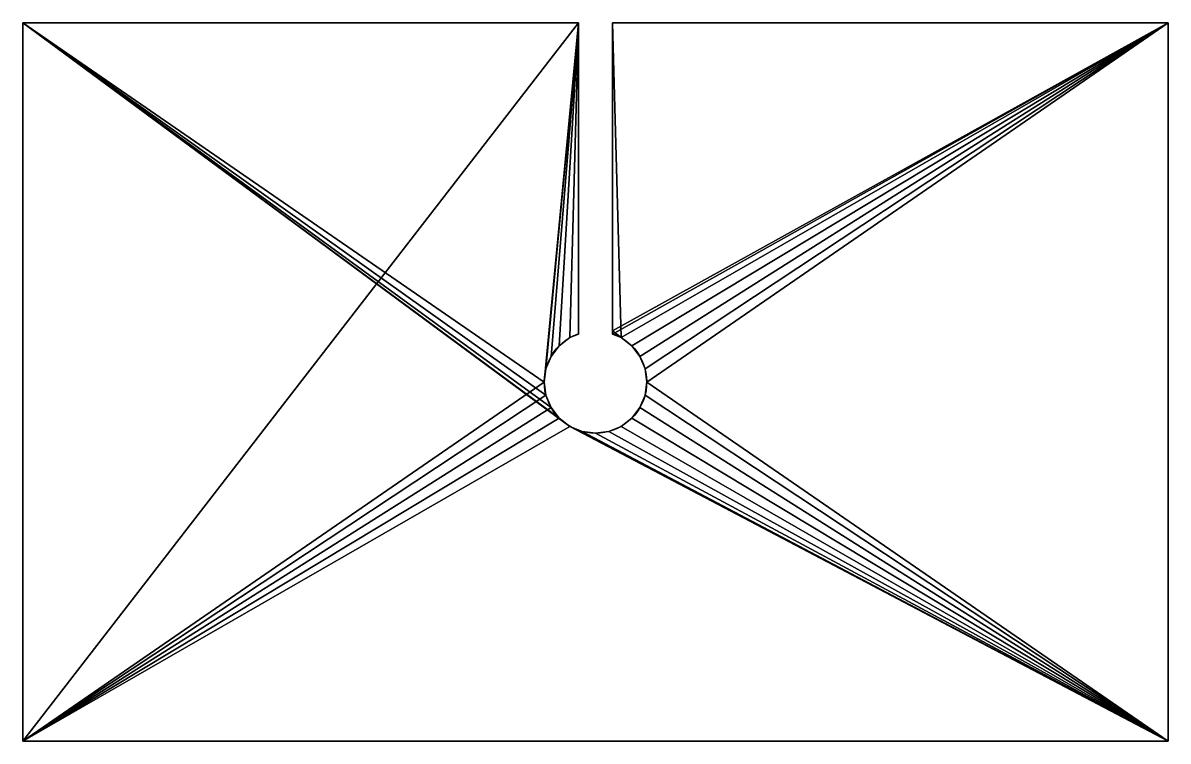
# Model space of a CAD drawing. Extents: x -792 to 436, y -474 to 738.
# Drawn here: x 72.8 to 407.8, y -474.4 to -264.4 of the extents above; entities that cross this region are included whole.
import ezdxf

# ---------------------------------------------------------------- set-up
doc = ezdxf.new("R2010")
doc.units = 0
doc.header["$LTSCALE"] = 25.4
doc.layers.get('0').update_dxf_attribs({"color": 13, "linetype": 'CONTINUOUS'})

# ---------------------------------------------------------------- blocks, each defined once
blk = doc.blocks.new('GROUP_2')
at = {"color": 0}
for p, q in [((0, 0), (0, 210)), ((0, 0, 3), (0, 210, 3)), ((0, 210), (0, 210, 3)), ((0, 210, 3), (162.5, 210, 3)), ((0, 0, 3), (0, 210, 3)), ((0, 210), (162.5, 210)), ((0, 210), (0, 210, 3)), ((0, 210, 3), (162.5, 210, 3)), ((0, 0), (0, 210)), ((0, 210), (162.5, 210)), ((162.5, 210, 3), (162.5, 120, 3)), ((162.5, 210, 3), (162.5, 120, 3)), ((162.5, 210), (162.5, 120)), ((162.5, 210, 3), (162.5, 210)), ((162.5, 210, 3), (162.5, 210)), ((162.5, 210), (162.5, 120)), ((172.5, 210), (335, 210)), ((172.5, 210, 3), (172.5, 210)), ((172.5, 210, 3), (335, 210, 3)), ((172.5, 210, 3), (335, 210, 3)), ((172.5, 210, 3), (172.5, 120, 3)), ((172.5, 210, 3), (172.5, 120, 3)), ((172.5, 210, 3), (172.5, 210)), ((172.5, 210), (172.5, 120)), ((172.5, 210), (335, 210)), ((172.5, 210), (172.5, 120)), ((335, 210), (335, 0)), ((335, 210), (335, 210, 3)), ((335, 210, 3), (335, 0, 3)), ((335, 210), (335, 210, 3)), ((335, 210, 3), (335, 0, 3)), ((335, 210), (335, 0)), ((160, 117.99, 3), (160, 117.99)), ((160, 117.99, 3), (160, 117.99)), ((162.5, 120, 3), (162.5, 119.03, 3)), ((162.5, 120, 3), (162.5, 120)), ((162.5, 120, 3), (162.5, 119.03, 3)), ((162.5, 120), (162.5, 119.03)), ((162.5, 120, 3), (162.5, 120)), ((162.5, 120), (162.5, 119.03)), ((162.5, 119.03, 3), (162.5, 119.03)), ((162.5, 119.03, 3), (162.5, 119.03)), ((172.5, 120, 3), (172.5, 119.03, 3)), ((172.5, 120, 3), (172.5, 119.03, 3)), ((172.5, 120, 3), (172.5, 120)), ((172.5, 120), (172.5, 119.03)), ((172.5, 120, 3), (172.5, 120)), ((172.5, 120), (172.5, 119.03)), ((172.5, 119.03, 3), (172.5, 119.03)), ((172.5, 119.03, 3), (172.5, 119.03)), ((175, 117.99, 3), (175, 117.99)), ((175, 117.99, 3), (175, 117.99)), ((156.89, 115.61, 3), (156.89, 115.61)), ((156.89, 115.61, 3), (156.89, 115.61)), ((178.11, 115.61, 3), (178.11, 115.61)), ((178.11, 115.61, 3), (178.11, 115.61)), ((154.51, 112.5, 3), (154.51, 112.5)), ((154.51, 112.5, 3), (154.51, 112.5)), ((180.49, 112.5, 3), (180.49, 112.5)), ((180.49, 112.5, 3), (180.49, 112.5)), ((153.01, 108.88, 3), (153.01, 108.88)), ((153.01, 108.88, 3), (153.01, 108.88)), ((181.99, 108.88, 3), (181.99, 108.88)), ((181.99, 108.88, 3), (181.99, 108.88)), ((152.5, 105, 3), (152.5, 105)), ((152.5, 105, 3), (152.5, 105)), ((182.5, 105, 3), (182.5, 105)), ((182.5, 105, 3), (182.5, 105)), ((153.01, 101.12, 3), (153.01, 101.12)), ((153.01, 101.12, 3), (153.01, 101.12)), ((181.99, 101.12, 3), (181.99, 101.12)), ((181.99, 101.12, 3), (181.99, 101.12)), ((154.51, 97.5, 3), (154.51, 97.5)), ((154.51, 97.5, 3), (154.51, 97.5)), ((180.49, 97.5, 3), (180.49, 97.5)), ((180.49, 97.5, 3), (180.49, 97.5)), ((156.89, 94.39, 3), (156.89, 94.39)), ((156.89, 94.39, 3), (156.89, 94.39)), ((178.11, 94.39, 3), (178.11, 94.39)), ((178.11, 94.39, 3), (178.11, 94.39)), ((160, 92.01, 3), (160, 92.01)), ((160, 92.01, 3), (160, 92.01)), ((163.62, 90.51, 3), (163.62, 90.51)), ((163.62, 90.51, 3), (163.62, 90.51)), ((171.38, 90.51, 3), (171.38, 90.51)), ((171.38, 90.51, 3), (171.38, 90.51)), ((175, 92.01, 3), (175, 92.01)), ((175, 92.01, 3), (175, 92.01)), ((167.5, 90, 3), (167.5, 90)), ((167.5, 90, 3), (167.5, 90)), ((335, 0), (0, 0)), ((335, 0, 3), (0, 0, 3)), ((0, 0), (0, 0, 3)), ((0, 0), (0, 0, 3)), ((335, 0, 3), (0, 0, 3)), ((335, 0), (0, 0)), ((335, 0), (335, 0, 3)), ((335, 0), (335, 0, 3))]:
    blk.add_line(p, q, dxfattribs=at)
at = {"color": 0, "extrusion": (0, 0, -1)}
blk.add_arc((-167.5, 105, -3), 15, 109.6203, 70.3797, dxfattribs=at)
blk.add_arc((-167.5, 105, -3), 15, 109.6203, 70.3797, dxfattribs=at)
blk.add_arc((-167.5, 105, -3), 15, 109.6203, 70.3797, dxfattribs=at)
blk.add_arc((-167.5, 105, -3), 15, 109.6203, 70.3797, dxfattribs=at)
blk.add_arc((-167.5, 105, -3), 15, 109.6203, 70.3797, dxfattribs=at)
blk.add_arc((-167.5, 105, -3), 15, 109.6203, 70.3797, dxfattribs=at)
blk.add_arc((-167.5, 105, -3), 15, 109.6203, 70.3797, dxfattribs=at)
blk.add_arc((-167.5, 105, -3), 15, 109.6203, 70.3797, dxfattribs=at)
blk.add_arc((-167.5, 105, -3), 15, 109.6203, 70.3797, dxfattribs=at)
blk.add_arc((-167.5, 105, -3), 15, 109.6203, 70.3797, dxfattribs=at)
blk.add_arc((-167.5, 105, -3), 15, 109.6203, 70.3797, dxfattribs=at)
blk.add_arc((-167.5, 105, -3), 15, 109.6203, 70.3797, dxfattribs=at)
blk.add_arc((-167.5, 105, -3), 15, 109.6203, 70.3797, dxfattribs=at)
blk.add_arc((-167.5, 105, -3), 15, 109.6203, 70.3797, dxfattribs=at)
blk.add_arc((-167.5, 105, -3), 15, 109.6203, 70.3797, dxfattribs=at)
blk.add_arc((-167.5, 105, -3), 15, 109.6203, 70.3797, dxfattribs=at)
blk.add_arc((-167.5, 105, -3), 15, 109.6203, 70.3797, dxfattribs=at)
blk.add_arc((-167.5, 105, -3), 15, 109.6203, 70.3797, dxfattribs=at)
blk.add_arc((-167.5, 105, -3), 15, 109.6203, 70.3797, dxfattribs=at)
blk.add_arc((-167.5, 105, -3), 15, 109.6203, 70.3797, dxfattribs=at)
blk.add_arc((-167.5, 105, -3), 15, 109.6203, 70.3797, dxfattribs=at)
blk.add_arc((-167.5, 105, -3), 15, 109.6203, 70.3797, dxfattribs=at)
blk.add_arc((-167.5, 105, -3), 15, 109.6203, 70.3797, dxfattribs=at)
blk.add_arc((-167.5, 105, -3), 15, 109.6203, 70.3797, dxfattribs=at)
at = {"color": 0, "extrusion": (1.01746e-14, 2.85416e-14, -1)}
blk.add_arc((-167.5, 105), 15, 109.6203, 70.3797, dxfattribs=at)
blk.add_arc((-167.5, 105), 15, 109.6203, 70.3797, dxfattribs=at)
blk.add_arc((-167.5, 105), 15, 109.6203, 70.3797, dxfattribs=at)
blk.add_arc((-167.5, 105), 15, 109.6203, 70.3797, dxfattribs=at)
blk.add_arc((-167.5, 105), 15, 109.6203, 70.3797, dxfattribs=at)
blk.add_arc((-167.5, 105), 15, 109.6203, 70.3797, dxfattribs=at)
blk.add_arc((-167.5, 105), 15, 109.6203, 70.3797, dxfattribs=at)
blk.add_arc((-167.5, 105), 15, 109.6203, 70.3797, dxfattribs=at)
blk.add_arc((-167.5, 105), 15, 109.6203, 70.3797, dxfattribs=at)
blk.add_arc((-167.5, 105), 15, 109.6203, 70.3797, dxfattribs=at)
blk.add_arc((-167.5, 105), 15, 109.6203, 70.3797, dxfattribs=at)
blk.add_arc((-167.5, 105), 15, 109.6203, 70.3797, dxfattribs=at)
blk.add_arc((-167.5, 105), 15, 109.6203, 70.3797, dxfattribs=at)
blk.add_arc((-167.5, 105), 15, 109.6203, 70.3797, dxfattribs=at)
blk.add_arc((-167.5, 105), 15, 109.6203, 70.3797, dxfattribs=at)
blk.add_arc((-167.5, 105), 15, 109.6203, 70.3797, dxfattribs=at)
blk.add_arc((-167.5, 105), 15, 109.6203, 70.3797, dxfattribs=at)
blk.add_arc((-167.5, 105), 15, 109.6203, 70.3797, dxfattribs=at)
blk.add_arc((-167.5, 105), 15, 109.6203, 70.3797, dxfattribs=at)
blk.add_arc((-167.5, 105), 15, 109.6203, 70.3797, dxfattribs=at)
blk.add_arc((-167.5, 105), 15, 109.6203, 70.3797, dxfattribs=at)
blk.add_arc((-167.5, 105), 15, 109.6203, 70.3797, dxfattribs=at)
blk.add_arc((-167.5, 105), 15, 109.6203, 70.3797, dxfattribs=at)
at = {"color": 0}
mesh = blk.add_polyface(dxfattribs=at)
corners = [(0, 210, 3), (0, 0), (0, 0, 3), (0, 210)]
mesh.append_faces([[corners[k] for k in face] for face in [(0, 1, 2), (1, 0, 3)]], dxfattribs={"vtx0": -1, "color": 0})
mesh = blk.add_polyface(dxfattribs=at)
corners = [(0, 0, 3), (160, 92.01, 3), (0, 210, 3), (335, 0, 3), (156.89, 94.39, 3), (154.51, 97.5, 3), (153.01, 101.12, 3), (152.5, 105, 3), (163.62, 90.51, 3), (167.5, 90, 3), (171.38, 90.51, 3), (175, 92.01, 3), (178.11, 94.39, 3), (180.49, 97.5, 3), (181.99, 101.12, 3), (182.5, 105, 3), (175, 117.99, 3), (172.5, 120, 3), (172.5, 119.03, 3), (172.5, 210, 3), (335, 210, 3), (178.11, 115.61, 3), (180.49, 112.5, 3), (181.99, 108.88, 3), (162.5, 210, 3), (153.01, 108.88, 3), (154.51, 112.5, 3), (156.89, 115.61, 3), (160, 117.99, 3), (162.5, 119.03, 3), (162.5, 120, 3)]
mesh.append_faces([[corners[k] for k in face] for face in [(16, 17, 18), (24, 29, 30)]], dxfattribs={"vtx0": -1, "color": 0})
mesh.append_faces([[corners[k] for k in face] for face in [(0, 1, 2), (1, 3, 8), (8, 3, 9), (9, 3, 10), (10, 3, 11), (11, 3, 12), (12, 3, 13), (13, 3, 14), (14, 3, 15), (17, 16, 19), (19, 16, 20), (20, 15, 3)]], dxfattribs={"vtx0": -1, "vtx1": -1, "color": 0})
mesh.append_faces([[corners[k] for k in face] for face in [(1, 0, 3), (2, 1, 4), (2, 4, 5), (2, 5, 6), (2, 6, 7), (20, 16, 21), (20, 21, 22), (20, 22, 23), (20, 23, 15), (7, 24, 2), (24, 7, 25), (24, 25, 26), (24, 26, 27), (24, 27, 28), (24, 28, 29)]], dxfattribs={"vtx0": -1, "vtx2": -1, "color": 0})
mesh = blk.add_polyface(dxfattribs=at)
corners = [(0, 210, 3), (162.5, 210), (0, 210), (162.5, 210, 3)]
mesh.append_faces([[corners[k] for k in face] for face in [(0, 1, 2), (1, 0, 3)]], dxfattribs={"vtx0": -1, "color": 0})
mesh = blk.add_polyface(dxfattribs=at)
corners = [(162.5, 210), (0, 0), (0, 210), (152.5, 105), (153.01, 108.88), (154.51, 112.5), (156.89, 115.61), (160, 117.99), (162.5, 119.03), (162.5, 120), (335, 210), (172.5, 120), (172.5, 210), (172.5, 119.03), (175, 117.99), (178.11, 115.61), (180.49, 112.5), (181.99, 108.88), (182.5, 105), (160, 92.01), (335, 0), (156.89, 94.39), (154.51, 97.5), (153.01, 101.12), (163.62, 90.51), (167.5, 90), (171.38, 90.51), (175, 92.01), (178.11, 94.39), (180.49, 97.5), (181.99, 101.12)]
mesh.append_faces([[corners[k] for k in face] for face in [(0, 1, 2), (8, 0, 9), (10, 11, 12)]], dxfattribs={"vtx0": -1, "color": 0})
mesh.append_faces([[corners[k] for k in face] for face in [(3, 0, 4), (4, 0, 5), (5, 0, 6), (6, 0, 7), (7, 0, 8), (11, 10, 13), (13, 10, 14), (14, 10, 15), (15, 10, 16), (16, 10, 17), (17, 10, 18), (1, 19, 20), (19, 1, 21), (21, 1, 22), (22, 1, 23), (23, 1, 3), (20, 18, 10)]], dxfattribs={"vtx0": -1, "vtx1": -1, "color": 0})
mesh.append_faces([[corners[k] for k in face] for face in [(1, 0, 3)]], dxfattribs={"vtx0": -1, "vtx1": -1, "vtx2": -1, "color": 0})
mesh.append_faces([[corners[k] for k in face] for face in [(20, 19, 24), (20, 24, 25), (20, 25, 26), (20, 26, 27), (20, 27, 28), (20, 28, 29), (20, 29, 30), (20, 30, 18)]], dxfattribs={"vtx0": -1, "vtx2": -1, "color": 0})
mesh = blk.add_polyface(dxfattribs=at)
corners = [(162.5, 210), (162.5, 120, 3), (162.5, 120), (162.5, 210, 3)]
mesh.append_faces([[corners[k] for k in face] for face in [(0, 1, 2), (1, 0, 3)]], dxfattribs={"vtx0": -1, "color": 0})
mesh = blk.add_polyface(dxfattribs=at)
corners = [(172.5, 210, 3), (335, 210), (172.5, 210), (335, 210, 3)]
mesh.append_faces([[corners[k] for k in face] for face in [(0, 1, 2), (1, 0, 3)]], dxfattribs={"vtx0": -1, "color": 0})
mesh = blk.add_polyface(dxfattribs=at)
corners = [(172.5, 210, 3), (172.5, 120), (172.5, 120, 3), (172.5, 210)]
mesh.append_faces([[corners[k] for k in face] for face in [(0, 1, 2), (1, 0, 3)]], dxfattribs={"vtx0": -1, "color": 0})
mesh = blk.add_polyface(dxfattribs=at)
corners = [(335, 210), (335, 0, 3), (335, 0), (335, 210, 3)]
mesh.append_faces([[corners[k] for k in face] for face in [(0, 1, 2), (1, 0, 3)]], dxfattribs={"vtx0": -1, "color": 0})
mesh = blk.add_polyface(dxfattribs=at)
corners = [(160, 117.99, 3), (156.89, 115.61), (160, 117.99), (156.89, 115.61, 3)]
mesh.append_faces([[corners[k] for k in face] for face in [(0, 1, 2), (1, 0, 3)]], dxfattribs={"vtx0": -1, "color": 0})
mesh = blk.add_polyface(dxfattribs=at)
corners = [(162.5, 119.03), (160, 117.99, 3), (160, 117.99), (162.5, 119.03, 3)]
mesh.append_faces([[corners[k] for k in face] for face in [(0, 1, 2), (1, 0, 3)]], dxfattribs={"vtx0": -1, "color": 0})
mesh = blk.add_polyface(dxfattribs=at)
corners = [(162.5, 120), (162.5, 119.03, 3), (162.5, 119.03), (162.5, 120, 3)]
mesh.append_faces([[corners[k] for k in face] for face in [(0, 1, 2), (1, 0, 3)]], dxfattribs={"vtx0": -1, "color": 0})
mesh = blk.add_polyface(dxfattribs=at)
corners = [(172.5, 120, 3), (172.5, 119.03), (172.5, 119.03, 3), (172.5, 120)]
mesh.append_faces([[corners[k] for k in face] for face in [(0, 1, 2), (1, 0, 3)]], dxfattribs={"vtx0": -1, "color": 0})
mesh = blk.add_polyface(dxfattribs=at)
corners = [(175, 117.99, 3), (172.5, 119.03), (175, 117.99), (172.5, 119.03, 3)]
mesh.append_faces([[corners[k] for k in face] for face in [(0, 1, 2), (1, 0, 3)]], dxfattribs={"vtx0": -1, "color": 0})
mesh = blk.add_polyface(dxfattribs=at)
corners = [(178.11, 115.61, 3), (175, 117.99), (178.11, 115.61), (175, 117.99, 3)]
mesh.append_faces([[corners[k] for k in face] for face in [(0, 1, 2), (1, 0, 3)]], dxfattribs={"vtx0": -1, "color": 0})
mesh = blk.add_polyface(dxfattribs=at)
corners = [(156.89, 115.61), (154.51, 112.5, 3), (154.51, 112.5), (156.89, 115.61, 3)]
mesh.append_faces([[corners[k] for k in face] for face in [(0, 1, 2), (1, 0, 3)]], dxfattribs={"vtx0": -1, "color": 0})
mesh = blk.add_polyface(dxfattribs=at)
corners = [(178.11, 115.61, 3), (180.49, 112.5), (180.49, 112.5, 3), (178.11, 115.61)]
mesh.append_faces([[corners[k] for k in face] for face in [(0, 1, 2), (1, 0, 3)]], dxfattribs={"vtx0": -1, "color": 0})
mesh = blk.add_polyface(dxfattribs=at)
corners = [(154.51, 112.5), (153.01, 108.88, 3), (153.01, 108.88), (154.51, 112.5, 3)]
mesh.append_faces([[corners[k] for k in face] for face in [(0, 1, 2), (1, 0, 3)]], dxfattribs={"vtx0": -1, "color": 0})
mesh = blk.add_polyface(dxfattribs=at)
corners = [(180.49, 112.5, 3), (181.99, 108.88), (181.99, 108.88, 3), (180.49, 112.5)]
mesh.append_faces([[corners[k] for k in face] for face in [(0, 1, 2), (1, 0, 3)]], dxfattribs={"vtx0": -1, "color": 0})
mesh = blk.add_polyface(dxfattribs=at)
corners = [(153.01, 108.88), (152.5, 105, 3), (152.5, 105), (153.01, 108.88, 3)]
mesh.append_faces([[corners[k] for k in face] for face in [(0, 1, 2), (1, 0, 3)]], dxfattribs={"vtx0": -1, "color": 0})
mesh = blk.add_polyface(dxfattribs=at)
corners = [(181.99, 108.88, 3), (182.5, 105), (182.5, 105, 3), (181.99, 108.88)]
mesh.append_faces([[corners[k] for k in face] for face in [(0, 1, 2), (1, 0, 3)]], dxfattribs={"vtx0": -1, "color": 0})
mesh = blk.add_polyface(dxfattribs=at)
corners = [(152.5, 105), (153.01, 101.12, 3), (153.01, 101.12), (152.5, 105, 3)]
mesh.append_faces([[corners[k] for k in face] for face in [(0, 1, 2), (1, 0, 3)]], dxfattribs={"vtx0": -1, "color": 0})
mesh = blk.add_polyface(dxfattribs=at)
corners = [(182.5, 105, 3), (181.99, 101.12), (181.99, 101.12, 3), (182.5, 105)]
mesh.append_faces([[corners[k] for k in face] for face in [(0, 1, 2), (1, 0, 3)]], dxfattribs={"vtx0": -1, "color": 0})
mesh = blk.add_polyface(dxfattribs=at)
corners = [(153.01, 101.12), (154.51, 97.5, 3), (154.51, 97.5), (153.01, 101.12, 3)]
mesh.append_faces([[corners[k] for k in face] for face in [(0, 1, 2), (1, 0, 3)]], dxfattribs={"vtx0": -1, "color": 0})
mesh = blk.add_polyface(dxfattribs=at)
corners = [(181.99, 101.12, 3), (180.49, 97.5), (180.49, 97.5, 3), (181.99, 101.12)]
mesh.append_faces([[corners[k] for k in face] for face in [(0, 1, 2), (1, 0, 3)]], dxfattribs={"vtx0": -1, "color": 0})
mesh = blk.add_polyface(dxfattribs=at)
corners = [(154.51, 97.5), (156.89, 94.39, 3), (156.89, 94.39), (154.51, 97.5, 3)]
mesh.append_faces([[corners[k] for k in face] for face in [(0, 1, 2), (1, 0, 3)]], dxfattribs={"vtx0": -1, "color": 0})
mesh = blk.add_polyface(dxfattribs=at)
corners = [(180.49, 97.5, 3), (178.11, 94.39), (178.11, 94.39, 3), (180.49, 97.5)]
mesh.append_faces([[corners[k] for k in face] for face in [(0, 1, 2), (1, 0, 3)]], dxfattribs={"vtx0": -1, "color": 0})
mesh = blk.add_polyface(dxfattribs=at)
corners = [(156.89, 94.39, 3), (160, 92.01), (156.89, 94.39), (160, 92.01, 3)]
mesh.append_faces([[corners[k] for k in face] for face in [(0, 1, 2), (1, 0, 3)]], dxfattribs={"vtx0": -1, "color": 0})
mesh = blk.add_polyface(dxfattribs=at)
corners = [(175, 92.01, 3), (178.11, 94.39), (175, 92.01), (178.11, 94.39, 3)]
mesh.append_faces([[corners[k] for k in face] for face in [(0, 1, 2), (1, 0, 3)]], dxfattribs={"vtx0": -1, "color": 0})
mesh = blk.add_polyface(dxfattribs=at)
corners = [(160, 92.01, 3), (163.62, 90.51), (160, 92.01), (163.62, 90.51, 3)]
mesh.append_faces([[corners[k] for k in face] for face in [(0, 1, 2), (1, 0, 3)]], dxfattribs={"vtx0": -1, "color": 0})
mesh = blk.add_polyface(dxfattribs=at)
corners = [(163.62, 90.51, 3), (167.5, 90), (163.62, 90.51), (167.5, 90, 3)]
mesh.append_faces([[corners[k] for k in face] for face in [(0, 1, 2), (1, 0, 3)]], dxfattribs={"vtx0": -1, "color": 0})
mesh = blk.add_polyface(dxfattribs=at)
corners = [(167.5, 90, 3), (171.38, 90.51), (167.5, 90), (171.38, 90.51, 3)]
mesh.append_faces([[corners[k] for k in face] for face in [(0, 1, 2), (1, 0, 3)]], dxfattribs={"vtx0": -1, "color": 0})
mesh = blk.add_polyface(dxfattribs=at)
corners = [(171.38, 90.51, 3), (175, 92.01), (171.38, 90.51), (175, 92.01, 3)]
mesh.append_faces([[corners[k] for k in face] for face in [(0, 1, 2), (1, 0, 3)]], dxfattribs={"vtx0": -1, "color": 0})
mesh = blk.add_polyface(dxfattribs=at)
corners = [(335, 0, 3), (0, 0), (335, 0), (0, 0, 3)]
mesh.append_faces([[corners[k] for k in face] for face in [(0, 1, 2), (1, 0, 3)]], dxfattribs={"vtx0": -1, "color": 0})

msp = doc.modelspace()

# ---------------------------------------------------------------- block references
at = {"color": 0}
msp.add_blockref('GROUP_2', (72.79, -474.45, 500), dxfattribs=at)

doc.saveas('drawing.dxf')
